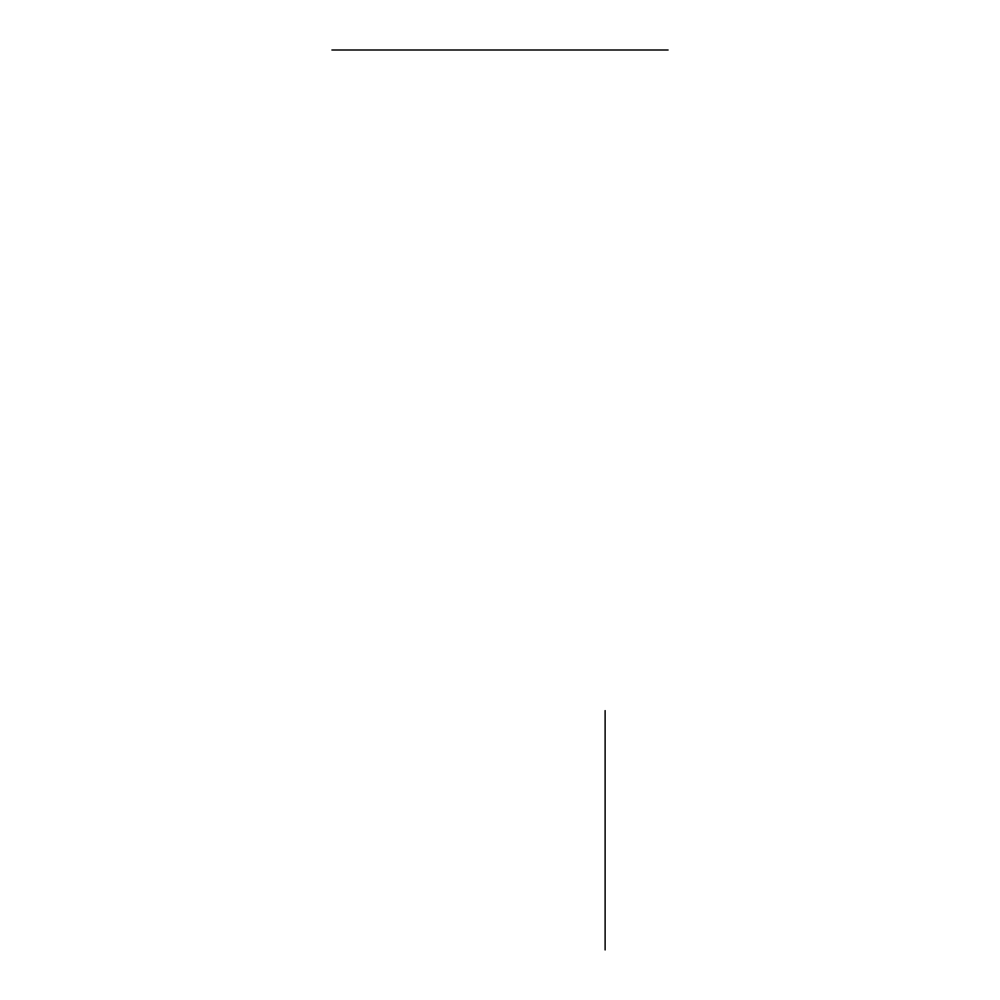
<?xml version="1.0" encoding="UTF-8"?>
<svg xmlns="http://www.w3.org/2000/svg" width="1000" height="1000" viewBox="0 0 1000 1000"><rect width="100%" height="100%" fill="white"/><g stroke="black" fill="none" stroke-linecap="round" stroke-linejoin="round"><path stroke-width="1.5" d="M331.863 50L668.138 50M605.112 710.55L605.112 950"/></g></svg>
